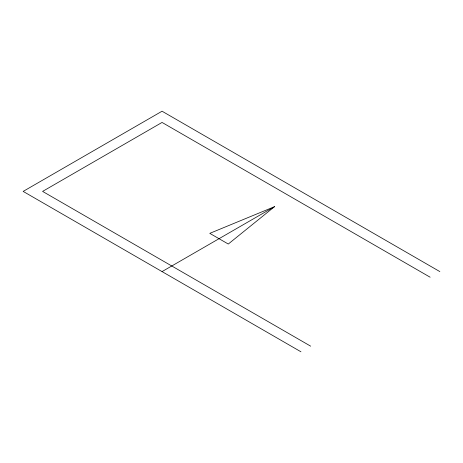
<?xml version="1.0" encoding="UTF-8"?>
<svg xmlns="http://www.w3.org/2000/svg" width="463" height="463" viewBox="0 0 463 463"><rect width="100%" height="100%" fill="white"/><g stroke="black" fill="none" stroke-linecap="round" stroke-linejoin="round"><path stroke-width="0.69" d="M274.524 206.66L228.282 244.036L209.785 233.358L274.524 206.66L162.05 271.596M439.85 271.596L162.05 111.213L23.15 191.404L300.95 351.787M430.127 277.21L162.05 122.435L42.596 191.404L310.673 346.174"/></g></svg>
